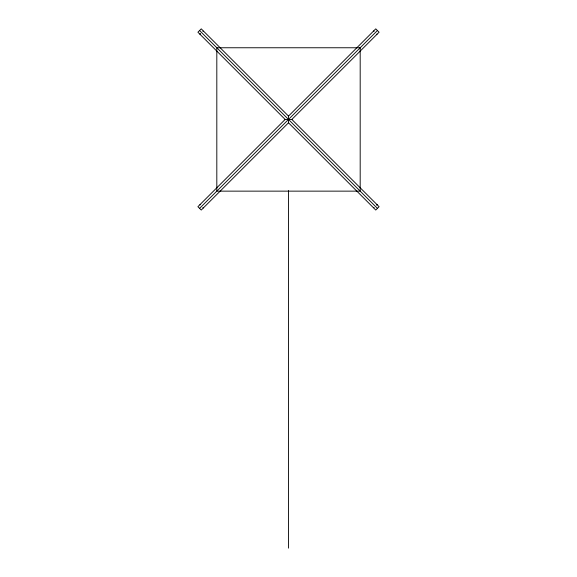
<?xml version="1.0" encoding="UTF-8"?>
<svg xmlns="http://www.w3.org/2000/svg" width="577" height="577" viewBox="0 0 577 577"><rect width="100%" height="100%" fill="white"/><g stroke="black" fill="none" stroke-linecap="round" stroke-linejoin="round"><path stroke-width="0.87" d="M202.895 31.331L203.104 31.122M373.896 207.778L374.105 207.569M285.146 119.446L197.904 206.696L201.25 210.05L288.5 122.8L288.5 116.1L375.75 28.85L379.096 32.204L291.854 119.446L285.146 119.446L197.904 32.204L201.25 28.85L288.5 116.1M199.577 208.369L377.423 30.523M376.831 34.05L377.041 34.259M373.687 30.913L374.105 31.331M291.854 119.446L379.096 206.696L375.75 210.05L288.5 122.8M199.577 30.523L377.423 208.369M200.169 204.849L199.959 204.64M202.895 207.569L203.313 207.987M288.5 190.598L288.5 548.15M200.385 33.841L199.967 34.267L200.378 33.841M377.033 204.633L376.615 205.051L377.041 204.633M360.185 47.761L216.815 47.761L216.815 191.138L360.185 191.138L360.185 47.761"/></g></svg>
